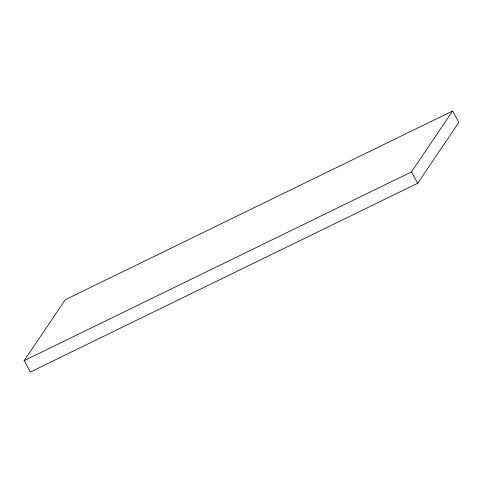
<?xml version="1.0" encoding="UTF-8"?>
<svg xmlns="http://www.w3.org/2000/svg" width="483" height="483" viewBox="0 0 483 483"><rect width="100%" height="100%" fill="white"/><g stroke="black" fill="none" stroke-linecap="round" stroke-linejoin="round"><path stroke-width="0.72" d="M24.15 360.638L65.326 299.72L452.625 110.999L458.85 122.362L417.674 183.28L30.375 372.001L24.15 360.638L411.45 171.918L452.625 110.999M411.45 171.918L417.674 183.28"/></g></svg>
